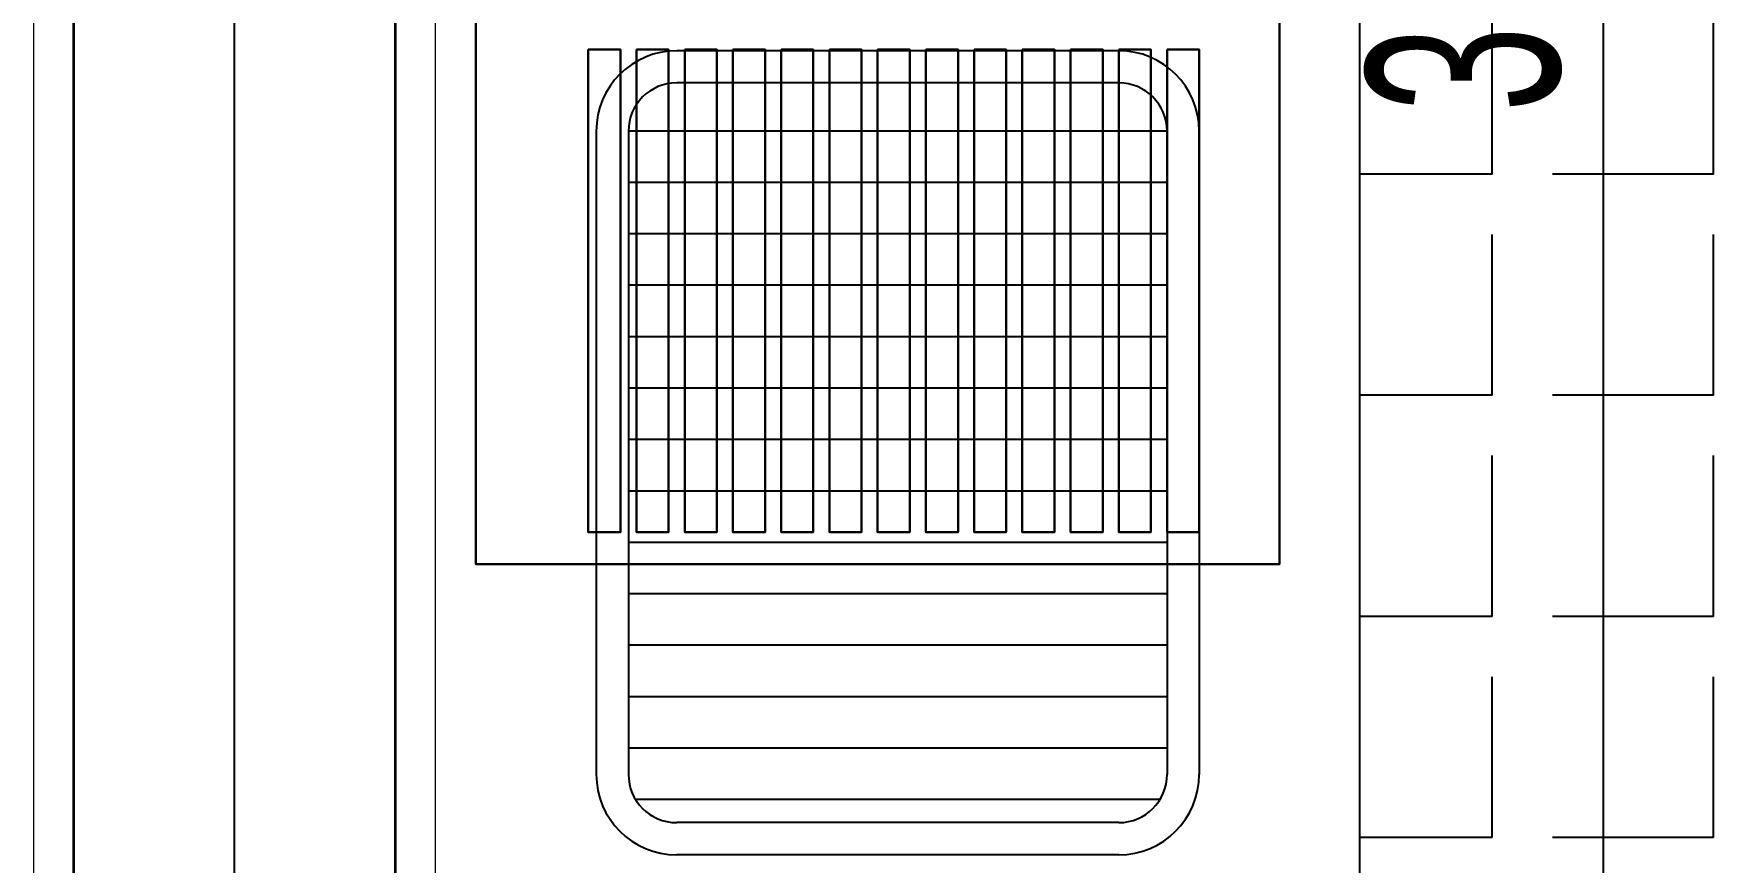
# Model space of a CAD drawing. Header units: inches. Extents: x -7543 to -822, y 102837 to 190349.
# Drawn here: x -834.05326 to -834.03236, y 102837.0035 to 102837.0138 of the extents above; entities that cross this region are included whole.
import ezdxf

# ---------------------------------------------------------------- set-up
doc = ezdxf.new("R2010")
doc.units = ezdxf.units.IN
doc.header["$MEASUREMENT"] = 0
doc.linetypes.add('__ZG_T_P__9', pattern=[22, 1, -10, 1, -10])
doc.linetypes.add('DASHDOTX2', pattern=[2, 1, -0.5, 0, -0.5])
doc.layers.get('Defpoints').update_dxf_attribs({"lineweight": 25})
for name, color, linetype, lineweight in [('AKS', 1, 'Continuous', 25), ('ICOL', 55, 'Continuous', 25), ('İZ DÜŞÜM', 253, 'Continuous', 20), ('SIVA', 150, 'Continuous', 15)]:
    doc.layers.add(name, color=color, linetype=linetype, lineweight=lineweight)
doc.layers.add('DUVAR', color=7, linetype='Continuous', lineweight=35, true_color=0xfc4642)
doc.layers.add('TEFRİŞ', color=7, linetype='Continuous', lineweight=25, true_color=0x78462c)
doc.styles.add('OLCU', font='tromand.shx', dxfattribs={"width": 0.6, "height": 12})

msp = doc.modelspace()

# ---------------------------------------------------------------- linework, layer by layer
at = {"layer": 'AKS', "linetype": 'DASHDOTX2', "ltscale": 10}
msp.add_line((-834.050761, 102836.73452), (-834.050761, 102837.241638), dxfattribs=at)
at = {"layer": 'Defpoints', "color": 6}
msp.add_line((-834.052761, 102837.127684), (-834.052761, 102836.777684), dxfattribs=at)
at = {"layer": 'Defpoints', "color": 3}
msp.add_line((-834.048761, 102836.975684), (-834.048761, 102837.053184), dxfattribs=at)
at = {"layer": 'DUVAR'}
for p, q in [((-834.052761, 102836.975684), (-834.052761, 102837.093684)), ((-834.048761, 102836.975684), (-834.048761, 102837.053184))]:
    msp.add_line(p, q, dxfattribs=at)
at = {"layer": 'ICOL'}
for p, q in [((-834.033735, 102837.053184), (-834.033735, 102836.975684)), ((-834.035114, 102837.012057), (-834.035114, 102837.014057)), ((-834.032364, 102837.012057), (-834.032364, 102837.014057)), ((-834.039761, 102837.013592), (-834.045261, 102837.013592)), ((-834.039761, 102837.013192), (-834.045261, 102837.013192)), ((-834.046261, 102837.012592), (-834.046261, 102837.004592)), ((-834.045861, 102837.012592), (-834.045861, 102837.004592)), ((-834.039161, 102837.012592), (-834.045861, 102837.012592)), ((-834.039161, 102837.012592), (-834.039161, 102837.004592)), ((-834.038761, 102837.012592), (-834.038761, 102837.004592)), ((-834.035114, 102837.012057), (-834.036761, 102837.012057)), ((-834.032364, 102837.012057), (-834.034364, 102837.012057)), ((-834.039161, 102837.011952), (-834.045861, 102837.011952)), ((-834.039161, 102837.011313), (-834.045861, 102837.011313)), ((-834.035114, 102837.009307), (-834.035114, 102837.011307)), ((-834.032364, 102837.009307), (-834.032364, 102837.011307)), ((-834.039161, 102837.010674), (-834.045861, 102837.010674)), ((-834.039161, 102837.010034), (-834.045861, 102837.010034)), ((-834.039161, 102837.009395), (-834.045861, 102837.009395)), ((-834.035114, 102837.009307), (-834.036761, 102837.009307)), ((-834.032364, 102837.009307), (-834.034364, 102837.009307)), ((-834.039161, 102837.008755), (-834.045861, 102837.008755)), ((-834.035114, 102837.006557), (-834.035114, 102837.008557)), ((-834.032364, 102837.006557), (-834.032364, 102837.008557)), ((-834.039161, 102837.008116), (-834.045861, 102837.008116)), ((-834.039161, 102837.007476), (-834.045861, 102837.007476)), ((-834.039161, 102837.006837), (-834.045861, 102837.006837)), ((-834.035114, 102837.006557), (-834.036761, 102837.006557)), ((-834.032364, 102837.006557), (-834.034364, 102837.006557)), ((-834.039161, 102837.006197), (-834.045861, 102837.006197)), ((-834.035114, 102837.003807), (-834.035114, 102837.005807)), ((-834.032364, 102837.003807), (-834.032364, 102837.005807)), ((-834.039161, 102837.005558), (-834.045861, 102837.005558)), ((-834.039161, 102837.004918), (-834.045861, 102837.004918)), ((-834.039249, 102837.004279), (-834.045773, 102837.004279)), ((-834.039761, 102837.003992), (-834.045261, 102837.003992)), ((-834.035114, 102837.003807), (-834.036761, 102837.003807)), ((-834.032364, 102837.003807), (-834.034364, 102837.003807)), ((-834.039761, 102837.003592), (-834.045261, 102837.003592))]:
    msp.add_line(p, q, dxfattribs=at)
for centre, radius, start, end in [((-834.045261, 102837.012592), 0.001, 90, 180), ((-834.039761, 102837.012592), 0.001, 0, 90), ((-834.045261, 102837.012592), 0.0006, 90, 180), ((-834.039761, 102837.012592), 0.0006, 0, 90), ((-834.045261, 102837.004592), 0.001, 180, 270), ((-834.045261, 102837.004592), 0.0006, 180, 270), ((-834.039761, 102837.004592), 0.001, 270, 0), ((-834.039761, 102837.004592), 0.0006, 270, 0)]:
    msp.add_arc(centre, radius, start, end, dxfattribs=at)
at = {"layer": 'İZ DÜŞÜM', "linetype": '__ZG_T_P__9'}
msp.add_line((-834.052761, 102837.127684), (-834.052761, 102836.777684), dxfattribs=at)
msp.add_line((-834.052761, 102837.127684), (-834.052761, 102836.777684), dxfattribs=at)
at = {"layer": 'SIVA'}
for p, q in [((-834.053261, 102837.098184), (-834.053261, 102836.970184)), ((-834.048261, 102836.976184), (-834.048261, 102837.052684))]:
    msp.add_line(p, q, dxfattribs=at)
at = {"layer": 'TEFRİŞ'}
for p, q in [((-834.036761, 102836.976184), (-834.036761, 102837.040664)), ((-834.036761, 102836.992719), (-834.036761, 102837.024129))]:
    msp.add_line(p, q, dxfattribs=at)
for points in [[(-834.047761, 102837.014005, -0.000127), (-834.047761, 102837.007205, -0.000127), (-834.047761, 102837.007205), (-834.047761, 102837.014005)], [(-834.047761, 102837.014005), (-834.037761, 102837.014005), (-834.037761, 102837.007205), (-834.047761, 102837.007205)], [(-834.037761, 102837.007205, -0.000127), (-834.037761, 102837.014005, -0.000127), (-834.037761, 102837.014005), (-834.037761, 102837.007205)], [(-834.046361, 102837.013605, -0.000127), (-834.046361, 102837.007605, -0.000127), (-834.046361, 102837.007605, 0.000073), (-834.046361, 102837.013605, 0.000073)], [(-834.046361, 102837.013605, -0.000127), (-834.045961, 102837.013605, -0.000127), (-834.045961, 102837.013605, 0.000073), (-834.046361, 102837.013605, 0.000073)], [(-834.045961, 102837.007605, -0.000127), (-834.045961, 102837.013605, -0.000127), (-834.045961, 102837.013605, 0.000073), (-834.045961, 102837.007605, 0.000073)], [(-834.045761, 102837.013605, -0.000127), (-834.045761, 102837.007605, -0.000127), (-834.045761, 102837.007605, 0.000073), (-834.045761, 102837.013605, 0.000073)], [(-834.045761, 102837.013605, -0.000127), (-834.045361, 102837.013605, -0.000127), (-834.045361, 102837.013605, 0.000073), (-834.045761, 102837.013605, 0.000073)], [(-834.045361, 102837.007605, -0.000127), (-834.045361, 102837.013605, -0.000127), (-834.045361, 102837.013605, 0.000073), (-834.045361, 102837.007605, 0.000073)], [(-834.045161, 102837.013605, -0.000127), (-834.045161, 102837.007605, -0.000127), (-834.045161, 102837.007605, 0.000073), (-834.045161, 102837.013605, 0.000073)], [(-834.045161, 102837.013605, -0.000127), (-834.044761, 102837.013605, -0.000127), (-834.044761, 102837.013605, 0.000073), (-834.045161, 102837.013605, 0.000073)], [(-834.044761, 102837.007605, -0.000127), (-834.044761, 102837.013605, -0.000127), (-834.044761, 102837.013605, 0.000073), (-834.044761, 102837.007605, 0.000073)], [(-834.044561, 102837.013605, -0.000127), (-834.044561, 102837.007605, -0.000127), (-834.044561, 102837.007605, 0.000073), (-834.044561, 102837.013605, 0.000073)], [(-834.044561, 102837.013605, -0.000127), (-834.044161, 102837.013605, -0.000127), (-834.044161, 102837.013605, 0.000073), (-834.044561, 102837.013605, 0.000073)], [(-834.044161, 102837.007605, -0.000127), (-834.044161, 102837.013605, -0.000127), (-834.044161, 102837.013605, 0.000073), (-834.044161, 102837.007605, 0.000073)], [(-834.043961, 102837.013605, -0.000127), (-834.043961, 102837.007605, -0.000127), (-834.043961, 102837.007605, 0.000073), (-834.043961, 102837.013605, 0.000073)], [(-834.043961, 102837.013605, -0.000127), (-834.043561, 102837.013605, -0.000127), (-834.043561, 102837.013605, 0.000073), (-834.043961, 102837.013605, 0.000073)], [(-834.043561, 102837.007605, -0.000127), (-834.043561, 102837.013605, -0.000127), (-834.043561, 102837.013605, 0.000073), (-834.043561, 102837.007605, 0.000073)], [(-834.043361, 102837.013605, -0.000127), (-834.043361, 102837.007605, -0.000127), (-834.043361, 102837.007605, 0.000073), (-834.043361, 102837.013605, 0.000073)], [(-834.043361, 102837.013605, -0.000127), (-834.042961, 102837.013605, -0.000127), (-834.042961, 102837.013605, 0.000073), (-834.043361, 102837.013605, 0.000073)], [(-834.042961, 102837.007605, -0.000127), (-834.042961, 102837.013605, -0.000127), (-834.042961, 102837.013605, 0.000073), (-834.042961, 102837.007605, 0.000073)], [(-834.042761, 102837.013605, -0.000127), (-834.042761, 102837.007605, -0.000127), (-834.042761, 102837.007605, 0.000073), (-834.042761, 102837.013605, 0.000073)], [(-834.042761, 102837.013605, -0.000127), (-834.042361, 102837.013605, -0.000127), (-834.042361, 102837.013605, 0.000073), (-834.042761, 102837.013605, 0.000073)], [(-834.042361, 102837.007605, -0.000127), (-834.042361, 102837.013605, -0.000127), (-834.042361, 102837.013605, 0.000073), (-834.042361, 102837.007605, 0.000073)], [(-834.042161, 102837.013605, -0.000127), (-834.042161, 102837.007605, -0.000127), (-834.042161, 102837.007605, 0.000073), (-834.042161, 102837.013605, 0.000073)], [(-834.042161, 102837.013605, -0.000127), (-834.041761, 102837.013605, -0.000127), (-834.041761, 102837.013605, 0.000073), (-834.042161, 102837.013605, 0.000073)], [(-834.041761, 102837.007605, -0.000127), (-834.041761, 102837.013605, -0.000127), (-834.041761, 102837.013605, 0.000073), (-834.041761, 102837.007605, 0.000073)], [(-834.041561, 102837.013605, -0.000127), (-834.041561, 102837.007605, -0.000127), (-834.041561, 102837.007605, 0.000073), (-834.041561, 102837.013605, 0.000073)], [(-834.041561, 102837.013605, -0.000127), (-834.041161, 102837.013605, -0.000127), (-834.041161, 102837.013605, 0.000073), (-834.041561, 102837.013605, 0.000073)], [(-834.041161, 102837.007605, -0.000127), (-834.041161, 102837.013605, -0.000127), (-834.041161, 102837.013605, 0.000073), (-834.041161, 102837.007605, 0.000073)], [(-834.040961, 102837.013605, -0.000127), (-834.040961, 102837.007605, -0.000127), (-834.040961, 102837.007605, 0.000073), (-834.040961, 102837.013605, 0.000073)], [(-834.040961, 102837.013605, -0.000127), (-834.040561, 102837.013605, -0.000127), (-834.040561, 102837.013605, 0.000073), (-834.040961, 102837.013605, 0.000073)], [(-834.040561, 102837.007605, -0.000127), (-834.040561, 102837.013605, -0.000127), (-834.040561, 102837.013605, 0.000073), (-834.040561, 102837.007605, 0.000073)], [(-834.040361, 102837.013605, -0.000127), (-834.040361, 102837.007605, -0.000127), (-834.040361, 102837.007605, 0.000073), (-834.040361, 102837.013605, 0.000073)], [(-834.040361, 102837.013605, -0.000127), (-834.039961, 102837.013605, -0.000127), (-834.039961, 102837.013605, 0.000073), (-834.040361, 102837.013605, 0.000073)], [(-834.039961, 102837.007605, -0.000127), (-834.039961, 102837.013605, -0.000127), (-834.039961, 102837.013605, 0.000073), (-834.039961, 102837.007605, 0.000073)], [(-834.039761, 102837.013605, -0.000127), (-834.039761, 102837.007605, -0.000127), (-834.039761, 102837.007605, 0.000073), (-834.039761, 102837.013605, 0.000073)], [(-834.039761, 102837.013605, -0.000127), (-834.039361, 102837.013605, -0.000127), (-834.039361, 102837.013605, 0.000073), (-834.039761, 102837.013605, 0.000073)], [(-834.039361, 102837.007605, -0.000127), (-834.039361, 102837.013605, -0.000127), (-834.039361, 102837.013605, 0.000073), (-834.039361, 102837.007605, 0.000073)], [(-834.039161, 102837.013605, -0.000127), (-834.039161, 102837.007605, -0.000127), (-834.039161, 102837.007605, 0.000073), (-834.039161, 102837.013605, 0.000073)], [(-834.039161, 102837.013605, -0.000127), (-834.038761, 102837.013605, -0.000127), (-834.038761, 102837.013605, 0.000073), (-834.039161, 102837.013605, 0.000073)], [(-834.038761, 102837.007605, -0.000127), (-834.038761, 102837.013605, -0.000127), (-834.038761, 102837.013605, 0.000073), (-834.038761, 102837.007605, 0.000073)], [(-834.046361, 102837.007605, -0.000127), (-834.045961, 102837.007605, -0.000127), (-834.045961, 102837.007605, 0.000073), (-834.046361, 102837.007605, 0.000073)], [(-834.045761, 102837.007605, -0.000127), (-834.045361, 102837.007605, -0.000127), (-834.045361, 102837.007605, 0.000073), (-834.045761, 102837.007605, 0.000073)], [(-834.045161, 102837.007605, -0.000127), (-834.044761, 102837.007605, -0.000127), (-834.044761, 102837.007605, 0.000073), (-834.045161, 102837.007605, 0.000073)], [(-834.044561, 102837.007605, -0.000127), (-834.044161, 102837.007605, -0.000127), (-834.044161, 102837.007605, 0.000073), (-834.044561, 102837.007605, 0.000073)], [(-834.043961, 102837.007605, -0.000127), (-834.043561, 102837.007605, -0.000127), (-834.043561, 102837.007605, 0.000073), (-834.043961, 102837.007605, 0.000073)], [(-834.043361, 102837.007605, -0.000127), (-834.042961, 102837.007605, -0.000127), (-834.042961, 102837.007605, 0.000073), (-834.043361, 102837.007605, 0.000073)], [(-834.042761, 102837.007605, -0.000127), (-834.042361, 102837.007605, -0.000127), (-834.042361, 102837.007605, 0.000073), (-834.042761, 102837.007605, 0.000073)], [(-834.042161, 102837.007605, -0.000127), (-834.041761, 102837.007605, -0.000127), (-834.041761, 102837.007605, 0.000073), (-834.042161, 102837.007605, 0.000073)], [(-834.041561, 102837.007605, -0.000127), (-834.041161, 102837.007605, -0.000127), (-834.041161, 102837.007605, 0.000073), (-834.041561, 102837.007605, 0.000073)], [(-834.040961, 102837.007605, -0.000127), (-834.040561, 102837.007605, -0.000127), (-834.040561, 102837.007605, 0.000073), (-834.040961, 102837.007605, 0.000073)], [(-834.040361, 102837.007605, -0.000127), (-834.039961, 102837.007605, -0.000127), (-834.039961, 102837.007605, 0.000073), (-834.040361, 102837.007605, 0.000073)], [(-834.039761, 102837.007605, -0.000127), (-834.039361, 102837.007605, -0.000127), (-834.039361, 102837.007605, 0.000073), (-834.039761, 102837.007605, 0.000073)], [(-834.039161, 102837.007605, -0.000127), (-834.038761, 102837.007605, -0.000127), (-834.038761, 102837.007605, 0.000073), (-834.039161, 102837.007605, 0.000073)], [(-834.047761, 102837.007205, -0.000127), (-834.037761, 102837.007205, -0.000127), (-834.037761, 102837.007205), (-834.047761, 102837.007205)]]:
    msp.add_3dface(points, dxfattribs=at)

# ---------------------------------------------------------------- texts
at = {"layer": 'ICOL', "insert": (-834.035463, 102837.014434), "char_height": 0.0024, "attachment_point": 5, "rotation": 90, "style": 'OLCU'}
msp.add_mtext('\\A1;388', dxfattribs=at)

doc.saveas('drawing.dxf')
